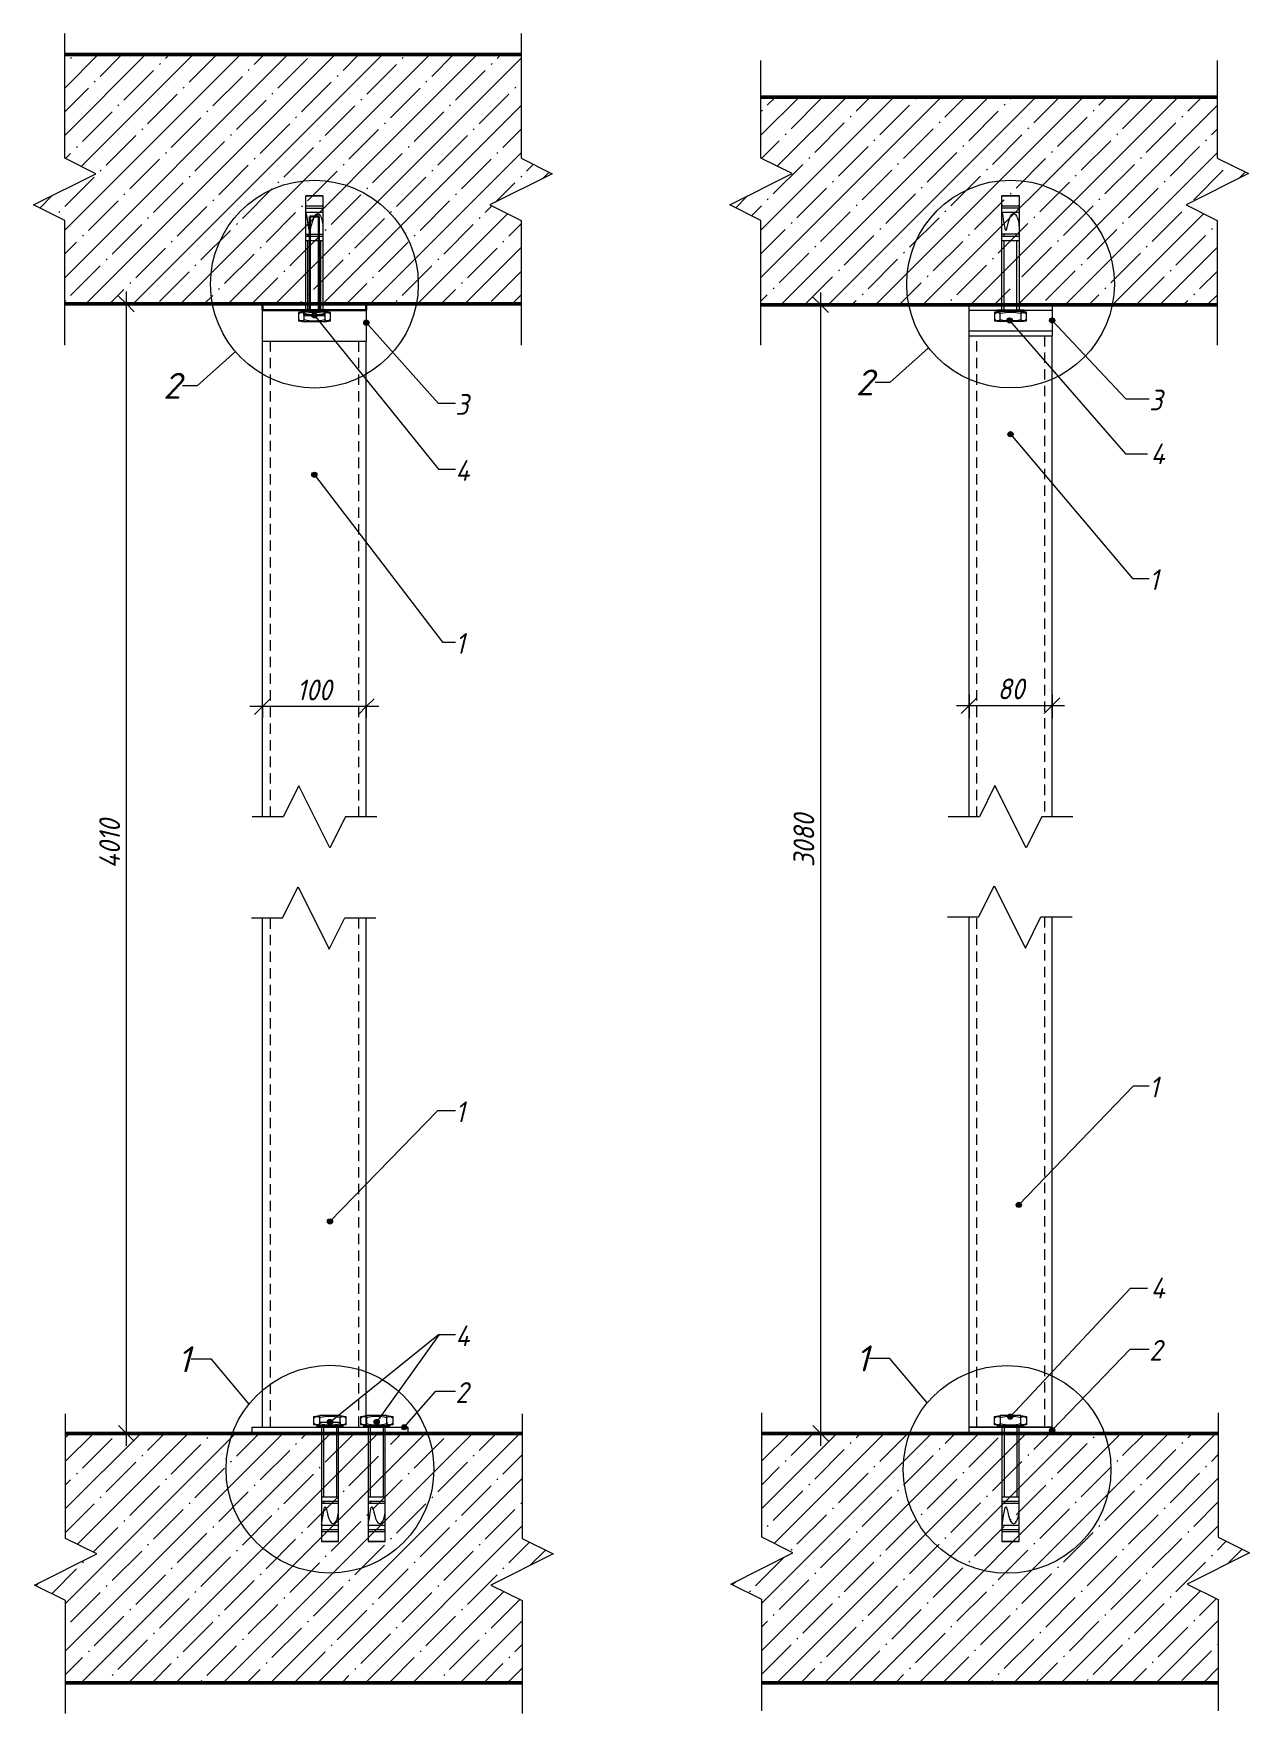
# Model space of a CAD drawing. Header units: millimetres. Extents: x 1214 to 43479, y -809 to 8550.
# Drawn here: x 26969 to 28140, y -400 to 1218 of the extents above; entities that cross this region are included whole.
import ezdxf

# ---------------------------------------------------------------- set-up
doc = ezdxf.new("R2010")
doc.units = ezdxf.units.MM
doc.linetypes.add('200_ШТРИХ_ш1п0_6_', pattern=[16, 10, -6])
for name, color, linetype, lineweight in [('A-ANNO-DIMS', 7, 'Continuous', 9), ('A-ANNO-DIMS-10', 7, 'Continuous', 9), ('A-DETL', 7, 'Continuous', 9), ('A-DETL-1', 7, '200_ШТРИХ_ш1п0_6_', 5), ('A-DETL-2', 7, 'Continuous', 5), ('A-DETL-GENF-2', 7, 'Continuous', 5), ('A-FLOR-FNSH-2', 7, 'Continuous', 50), ('A-FLOR-PATT-1', 7, 'Continuous', 5), ('A-GENM', 7, 'Continuous', 9), ('A-GENM-1', 7, 'Continuous', 30), ('A-GENM-IDEN', 7, 'Continuous', 9), ('G-ANNO-TEXT', 7, 'Continuous', 9)]:
    doc.layers.add(name, color=color, linetype=linetype, lineweight=lineweight)
doc.styles.add('ISOCPEUR_I_2', font='isocpeui.ttf', dxfattribs={"width": 0.9, "height": 20})
doc.styles.add('ISOCPEUR_I_3', font='isocpeui.ttf', dxfattribs={"height": 25})
doc.dimstyles.new('ISO-2_0_0_9К_СРЕДНИЙ_1', dxfattribs={"dimscale": 304.8, "dimtxt": 19.919624, "dimasz": 0.049213, "dimexe": 0.03937, "dimexo": 0, "dimgap": 0, "dimtad": 1, "dimdec": 0, "dimzin": 0, "dimdsep": 46, "dimtxsty": 'ISOCPEUR_I_2', "dimblk1": 'OBLIQUE', "dimblk2": 'OBLIQUE', "dimsah": 1, "dimcen": 0.09, "dimdle": 0.03937, "dimazin": 0, "dimtfac": 1, "dimtdec": 4, "dimtix": 1, "dimtmove": 0, "dimatfit": 3, "dimfxl": 1, "dimtvp": 1, "dimtolj": 1, "dimtzin": 0, "dimarcsym": 2})
pattern_1 = [(45, (27261.534, 5396.5), (-22.80985, 22.80985), []), (45, (27284.344, 5396.5), (-22.80985, 22.80985), [40.323, -8.065, 1.341, -6.723])]
pattern_2 = [(45, (27881.043, 2517.5), (-22.80985, 22.80985), []), (45, (27903.853, 2517.5), (-22.80985, 22.80985), [40.322, -8.064, 1.341, -6.723])]

# ---------------------------------------------------------------- blocks, each defined once
blk = doc.blocks.new('Фахверк_Влож_Полоса верхняя_для трубы - Полоса верхняя_Фахверка-26968958-АР1_1_Ф-7')
at = {"layer": 'A-GENM'}
for p, q in [((60610, 921.6), (60610, 951.6)), ((60710, 951.6), (60710, 921.6))]:
    blk.add_line(p, q, dxfattribs=at)
at = {"layer": 'A-GENM-1'}
for p, q in [((60610, 957.6), (60610, 951.6)), ((60710, 957.6), (60610, 957.6)), ((60710, 951.6), (60710, 957.6)), ((60610, 951.6), (60710, 951.6))]:
    blk.add_line(p, q, dxfattribs=at)
blk = doc.blocks.new('Фахверк_Влож_Анкерный болт_Вверх_2шт - Анкерный болт_Фахверка-25561133-АР1_1_Ф-7')
at = {"layer": 'A-GENM'}
for p, q in [((60650, 951.6), (60650, 946.6)), ((60650.3, 946.6), (60650, 946.6)), ((60670, 946.6), (60669.7, 946.6)), ((60670, 946.6), (60670, 951.6))]:
    blk.add_line(p, q, dxfattribs=at)
at = {"layer": 'A-GENM-1'}
for p, q in [((60664.3, 1041.6), (60655.7, 1041.6)), ((60655.7, 1041.6), (60655.7, 951.6)), ((60664.3, 951.6), (60664.3, 1041.6)), ((60669.7, 951.6), (60650.3, 951.6)), ((60650.3, 951.6), (60650.3, 946.6)), ((60650.3, 946.6), (60669.7, 946.6)), ((60655.7, 951.6), (60664.3, 951.6)), ((60669.7, 946.6), (60669.7, 951.6))]:
    blk.add_line(p, q, dxfattribs=at)
blk = doc.blocks.new('DET_L_Линия разрыва1 - М10-27045875-АР1_1_Ф-7')
at = {"layer": 'A-DETL-GENF-2'}
for p, q in [((60645, 493.7), (60630, 463.7)), ((60675, 433.7), (60645, 493.7)), ((60630, 463.7), (60600, 463.7)), ((60690, 463.7), (60675, 433.7)), ((60720, 463.7), (60690, 463.7))]:
    blk.add_line(p, q, dxfattribs=at)
blk = doc.blocks.new('DET_L_Линия разрыва1 - М10-27046020-АР1_1_Ф-7')
at = {"layer": 'A-DETL-GENF-2'}
for p, q in [((60419.6, 1097.9), (60419.6, 1217.9)), ((60449.6, 1082.9), (60419.6, 1097.9)), ((60389.6, 1052.9), (60449.6, 1082.9)), ((60419.6, 1037.9), (60389.6, 1052.9)), ((60419.6, 917.9), (60419.6, 1037.9))]:
    blk.add_line(p, q, dxfattribs=at)
blk = doc.blocks.new('DET_L_Линия разрыва1 - М10-V19-АР1_1_Ф-7')
at = {"layer": 'A-DETL-GENF-2'}
for p, q in [((60859.1, 1217.9), (60859.1, 1097.9)), ((60859.1, 1097.9), (60889.1, 1082.9)), ((60889.1, 1082.9), (60829.1, 1052.9)), ((60829.1, 1052.9), (60859.1, 1037.9)), ((60859.1, 1037.9), (60859.1, 917.9))]:
    blk.add_line(p, q, dxfattribs=at)
blk = doc.blocks.new('Фахверк_Влож_Полоса для колонны_нижняя - Полоса_Фахверка-26968957-АР1_1_Ф-7')
at = {"layer": 'A-GENM'}
for p, q in [((60600, -130), (60600, -124)), ((60600, -124), (60750, -124)), ((60750, -124), (60750, -130))]:
    blk.add_line(p, q, dxfattribs=at)
blk = doc.blocks.new('Фахверк_Влож_Анкерный болт_Вниз - Анкерный болт_Вниз_Фахверка-25561140-АР1_1_Ф-7')
at = {"layer": 'A-GENM'}
for p, q in [((60665, -119), (60665, -124)), ((60665, -119), (60675, -119)), ((60675, -119), (60685, -119)), ((60685, -124), (60685, -119))]:
    blk.add_line(p, q, dxfattribs=at)
blk = doc.blocks.new('Фахверк_Влож_Анкерный болт_Вниз - Анкерный болт_Вниз_Фахверка-V20-АР1_1_Ф-7')
at = {"layer": 'A-GENM'}
blk.add_line((60730, -124), (60730, -119), dxfattribs=at)
blk = doc.blocks.new('DET_L_Линия разрыва1 - М10-V21-АР1_1_Ф-7')
at = {"layer": 'A-DETL-GENF-2'}
for p, q in [((60420.5, -231), (60420.5, -111)), ((60450.5, -246), (60420.5, -231)), ((60390.5, -276), (60450.5, -246)), ((60420.5, -291), (60390.5, -276)), ((60420.5, -399.6), (60420.5, -291))]:
    blk.add_line(p, q, dxfattribs=at)
blk = doc.blocks.new('DET_L_Линия разрыва1 - М10-27045885-АР1_1_Ф-7')
at = {"layer": 'A-DETL-GENF-2'}
for p, q in [((60629.3, 366.3), (60644.3, 396.3)), ((60644.3, 396.3), (60674.3, 336.3)), ((60599.3, 366.3), (60629.3, 366.3)), ((60674.3, 336.3), (60689.3, 366.3)), ((60689.3, 366.3), (60719.3, 366.3))]:
    blk.add_line(p, q, dxfattribs=at)
blk = doc.blocks.new('DET_L_Линия разрыва1 - М10-V22-АР1_1_Ф-7')
at = {"layer": 'A-DETL-GENF-2'}
for p, q in [((60860, -111), (60860, -231)), ((60860, -231), (60890, -246)), ((60890, -246), (60830, -276)), ((60830, -276), (60860, -291)), ((60860, -291), (60860, -399.6))]:
    blk.add_line(p, q, dxfattribs=at)
blk = doc.blocks.new('Фахверк_Влож_Швеллер - Швеллер_Фахверка-25618283-АР1_1_Ф-8')
at = {"layer": 'A-GENM'}
for p, q in [((22870, 926.7), (22950, 926.7)), ((22870, 463.8), (22870, 926.7)), ((22950, 463.8), (22950, 926.7))]:
    blk.add_line(p, q, dxfattribs=at)
blk = doc.blocks.new('Фахверк_Влож_Полоса верхняя - Полоса верхняя_Фахверка-25617959-АР1_1_Ф-8')
at = {"layer": 'A-GENM'}
for p, q in [((22870, 931.7), (22870, 956.7)), ((22950, 956.7), (22950, 931.7)), ((22870, 926.7), (22870, 931.7)), ((22870, 931.7), (22950, 931.7)), ((22870, 926.7), (22950, 926.7)), ((22950, 931.7), (22950, 926.7))]:
    blk.add_line(p, q, dxfattribs=at)
blk = doc.blocks.new('DET_L_Линия разрыва1 - М10-27045875-АР1_1_Ф-8')
at = {"layer": 'A-DETL-GENF-2'}
for p, q in [((22895, 493.8), (22880, 463.8)), ((22925, 433.8), (22895, 493.8)), ((22880, 463.8), (22850, 463.8)), ((22940, 463.8), (22925, 433.8)), ((22970, 463.8), (22940, 463.8))]:
    blk.add_line(p, q, dxfattribs=at)
blk = doc.blocks.new('DET_L_Линия разрыва1 - М10-27046020-АР1_1_Ф-8')
at = {"layer": 'A-DETL-GENF-2'}
for p, q in [((22669.6, 1098), (22669.6, 1192.1)), ((22699.6, 1083), (22669.6, 1098)), ((22639.6, 1053), (22699.6, 1083)), ((22669.6, 1038), (22639.6, 1053)), ((22669.6, 918), (22669.6, 1038))]:
    blk.add_line(p, q, dxfattribs=at)
blk = doc.blocks.new('DET_L_Линия разрыва1 - М10-V23-АР1_1_Ф-8')
at = {"layer": 'A-DETL-GENF-2'}
for p, q in [((23109.1, 1192.1), (23109.1, 1098)), ((23109.1, 1098), (23139.1, 1083)), ((23139.1, 1083), (23079.1, 1053)), ((23079.1, 1053), (23109.1, 1038)), ((23109.1, 1038), (23109.1, 918))]:
    blk.add_line(p, q, dxfattribs=at)
blk = doc.blocks.new('Фахверк_Влож_Швеллер - Швеллер_Фахверка-V24-АР1_1_Ф-8')
at = {"layer": 'A-GENM'}
for p, q in [((22870, -124), (22870, 367.3)), ((22950, -124), (22950, 367.3)), ((22950, -124), (22870, -124))]:
    blk.add_line(p, q, dxfattribs=at)
blk = doc.blocks.new('Фахверк_Влож_Полоса нижняя - Полоса_Фахверка-25617960-АР1_1_Ф-8')
at = {"layer": 'A-GENM'}
for p, q in [((22870, -130), (22870, -124)), ((22870, -124), (22950, -124)), ((22950, -124), (22950, -130))]:
    blk.add_line(p, q, dxfattribs=at)
blk = doc.blocks.new('DET_L_Линия разрыва1 - М10-V25-АР1_1_Ф-8')
at = {"layer": 'A-DETL-GENF-2'}
for p, q in [((22670.5, -230), (22670.5, -110)), ((22700.5, -245), (22670.5, -230)), ((22640.5, -275), (22700.5, -245)), ((22670.5, -290), (22640.5, -275)), ((22670.5, -397), (22670.5, -290))]:
    blk.add_line(p, q, dxfattribs=at)
blk = doc.blocks.new('DET_L_Линия разрыва1 - М10-27045885-АР1_1_Ф-8')
at = {"layer": 'A-DETL-GENF-2'}
for p, q in [((22879.3, 367.3), (22894.3, 397.3)), ((22894.3, 397.3), (22924.3, 337.3)), ((22849.3, 367.3), (22879.3, 367.3)), ((22924.3, 337.3), (22939.3, 367.3)), ((22939.3, 367.3), (22969.3, 367.3))]:
    blk.add_line(p, q, dxfattribs=at)
blk = doc.blocks.new('DET_L_Линия разрыва1 - М10-V26-АР1_1_Ф-8')
at = {"layer": 'A-DETL-GENF-2'}
for p, q in [((23110, -110), (23110, -230)), ((23110, -230), (23140, -245)), ((23140, -245), (23080, -275)), ((23080, -275), (23110, -290)), ((23110, -290), (23110, -397))]:
    blk.add_line(p, q, dxfattribs=at)
blk = doc.blocks.new('DIMBLOCK69-АР1_1_Ф-7')
at = {"layer": 'A-ANNO-DIMS-10'}
for p, q in [((27048, 957.6), (27070.6, 957.6)), ((27058.6, 957.6), (27048, 957.6)), ((27058.6, -142), (27058.6, 969.6)), ((27048, -130), (27070.6, -130)), ((27058.6, -130), (27048, -130))]:
    blk.add_line(p, q, dxfattribs=at)
at = {"layer": 'A-ANNO-DIMS-10', "lineweight": 20}
for p, q in [((27058.6, 957.6), (27051.1, 965.1)), ((27058.6, 957.6), (27066.1, 950.1)), ((27058.6, -130), (27051.1, -122.5)), ((27058.6, -130), (27066.1, -137.5))]:
    blk.add_line(p, q, dxfattribs=at)
at = {"layer": 'A-ANNO-DIMS-10', "color": 0, "insert": (27032.5, 414), "char_height": 20, "width": 57.92, "attachment_point": 1, "rotation": 90, "line_spacing_factor": 1.149209, "style": 'ISOCPEUR_I_2'}
blk.add_mtext('4010', dxfattribs=at)
blk = doc.blocks.new('_Oblique')
at = {"color": 0, "linetype": 'ByBlock', "lineweight": -2}
blk.add_line((-0.5, -0.5), (0.5, 0.5), dxfattribs=at)
blk = doc.blocks.new('DIMBLOCK70-АР1_1_Ф-7')
at = {"layer": 'A-ANNO-DIMS-10'}
for p, q in [((27301.6, 569.8), (27177.6, 569.8)), ((27189.6, 559.2), (27189.6, 581.8)), ((27189.6, 569.8), (27189.6, 559.2)), ((27289.6, 559.2), (27289.6, 581.8)), ((27289.6, 569.8), (27289.6, 559.2))]:
    blk.add_line(p, q, dxfattribs=at)
at = {"layer": 'A-ANNO-DIMS-10', "lineweight": 20}
for p, q in [((27189.6, 569.8), (27182.1, 562.3)), ((27189.6, 569.8), (27197.1, 577.3)), ((27289.6, 569.8), (27282.1, 562.3)), ((27289.6, 569.8), (27297.1, 577.3))]:
    blk.add_line(p, q, dxfattribs=at)
at = {"layer": 'A-ANNO-DIMS-10', "color": 0, "insert": (27222.6, 595.9), "char_height": 20, "width": 40.912, "attachment_point": 1, "line_spacing_factor": 1.149209, "style": 'ISOCPEUR_I_2'}
blk.add_mtext('100', dxfattribs=at)
blk = doc.blocks.new('DIMBLOCK71-АР1_1_Ф-8')
at = {"layer": 'A-ANNO-DIMS-10'}
for p, q in [((27716.6, 956.7), (27739.2, 956.7)), ((27727.2, 956.7), (27716.6, 956.7)), ((27727.2, -142), (27727.2, 968.7)), ((27716.6, -130), (27739.2, -130)), ((27727.2, -130), (27716.6, -130))]:
    blk.add_line(p, q, dxfattribs=at)
at = {"layer": 'A-ANNO-DIMS-10', "lineweight": 20}
for p, q in [((27727.2, 956.7), (27719.7, 964.2)), ((27727.2, 956.7), (27734.7, 949.2)), ((27727.2, -130), (27719.7, -122.5)), ((27727.2, -130), (27734.7, -137.5))]:
    blk.add_line(p, q, dxfattribs=at)
at = {"layer": 'A-ANNO-DIMS-10', "color": 0, "insert": (27701, 415.5), "char_height": 20, "width": 60.678, "attachment_point": 1, "rotation": 90, "line_spacing_factor": 1.149209, "style": 'ISOCPEUR_I_2'}
blk.add_mtext('3080', dxfattribs=at)
blk = doc.blocks.new('DIMBLOCK72-АР1_1_Ф-8')
at = {"layer": 'A-ANNO-DIMS-10'}
for p, q in [((27858, 570.8), (27962, 570.8)), ((27870, 581.4), (27870, 558.8)), ((27870, 570.8), (27870, 581.4)), ((27950, 581.4), (27950, 558.8)), ((27950, 570.8), (27950, 581.4))]:
    blk.add_line(p, q, dxfattribs=at)
at = {"layer": 'A-ANNO-DIMS-10', "lineweight": 20}
for p, q in [((27870, 570.8), (27862.5, 563.3)), ((27870, 570.8), (27877.5, 578.3)), ((27950, 570.8), (27942.5, 563.3)), ((27950, 570.8), (27957.5, 578.3))]:
    blk.add_line(p, q, dxfattribs=at)
at = {"layer": 'A-ANNO-DIMS-10', "color": 0, "insert": (27897.4, 596.9), "char_height": 20, "width": 30.339, "attachment_point": 1, "line_spacing_factor": 1.149209, "style": 'ISOCPEUR_I_2'}
blk.add_mtext('80', dxfattribs=at)

msp = doc.modelspace()

# ---------------------------------------------------------------- hatches: boundary and pattern name
at = {"layer": 'A-FLOR-PATT-1'}
h = msp.add_hatch(dxfattribs=at)
h.set_pattern_fill('FP_10', color=256, style=0, pattern_type=2)
h.set_pattern_definition(pattern_1)
h.paths.add_polyline_path([(27385.26422, 957.57261), (27438.78459, 957.57261), (27438.78459, 1037.85317), (27408.78459, 1052.85317), (27468.78459, 1082.85317), (27438.78459, 1097.85317), (27438.78459, 1197.5725), (26999.26059, 1197.5725), (26999.26059, 1097.85317), (27029.26059, 1082.85317), (26969.26059, 1052.85317), (26999.26059, 1037.85317), (26999.26059, 957.57261)], flags=0)
h = msp.add_hatch(dxfattribs=at)
h.set_pattern_fill('FP_11', color=256, style=0, pattern_type=2)
h.set_pattern_definition(pattern_2)
h.paths.add_polyline_path([(28109.15004, 956.68568), (28109.15004, 1037.96645), (28079.15004, 1052.96645), (28139.15004, 1082.96645), (28109.15004, 1097.96645), (28109.15004, 1156.68569), (27669.62604, 1156.68569), (27669.62604, 1097.96645), (27699.62604, 1082.96645), (27639.62604, 1052.96645), (27669.62604, 1037.96645), (27669.62604, 956.68568)], flags=0)
h = msp.add_hatch(dxfattribs=at)
h.set_pattern_fill('FP_10', color=256, style=0, pattern_type=2)
h.set_pattern_definition(pattern_1)
h.paths.add_polyline_path([(27439.64127, -370.00002), (27439.64127, -291), (27409.64127, -276), (27469.64127, -246), (27439.64127, -231), (27439.64127, -130), (27000.11727, -130), (27000.11727, -231), (27030.11727, -246), (26970.11727, -276), (27000.11727, -291), (27000.11727, -370.00002), (27396.5697, -370.00002)], flags=0)
h = msp.add_hatch(dxfattribs=at)
h.set_pattern_fill('FP_11', color=256, style=0, pattern_type=2)
h.set_pattern_definition(pattern_2)
h.paths.add_polyline_path([(28110.00672, -370.00002), (28110.00672, -290), (28080.00672, -275), (28140.00672, -245), (28110.00672, -230), (28110.00672, -130), (27670.48272, -130), (27670.48272, -230), (27700.48272, -245), (27640.48272, -275), (27670.48272, -290), (27670.48272, -370.00002)], flags=0)
at = {"layer": 'A-GENM-IDEN'}
h = msp.add_hatch(color=256, dxfattribs=at)
edge = h.paths.add_edge_path(flags=0)
edge.add_arc((27239.64127, 946.57253), 2.5, 0, 360)
h = msp.add_hatch(color=256, dxfattribs=at)
edge = h.paths.add_edge_path(flags=0)
edge.add_arc((27289.64127, 939.57253), 2.5, 0, 360)
h = msp.add_hatch(color=256, dxfattribs=at)
edge = h.paths.add_edge_path(flags=0)
edge.add_arc((27950.00672, 941.68581), 2.5, 0, 360)
h = msp.add_hatch(color=256, dxfattribs=at)
edge = h.paths.add_edge_path(flags=0)
edge.add_arc((27910.00672, 832.15282), 2.5, 0, 360)
h = msp.add_hatch(color=256, dxfattribs=at)
edge = h.paths.add_edge_path(flags=0)
edge.add_arc((27239.64127, 793.05574), 2.5, 0, 360)
h = msp.add_hatch(color=256, dxfattribs=at)
edge = h.paths.add_edge_path(flags=0)
edge.add_arc((27917.89263, 90.04619), 2.5, 0, 360)
h = msp.add_hatch(color=256, dxfattribs=at)
edge = h.paths.add_edge_path(flags=0)
edge.add_arc((27254.64127, 74.15326), 2.5, 0, 360)
h = msp.add_hatch(color=256, dxfattribs=at)
edge = h.paths.add_edge_path(flags=0)
edge.add_arc((27254.64127, -119), 2.5, 0, 360)
h = msp.add_hatch(color=256, dxfattribs=at)
edge = h.paths.add_edge_path(flags=0)
edge.add_arc((27299.64127, -119), 2.5, 0, 360)
h = msp.add_hatch(color=256, dxfattribs=at)
edge = h.paths.add_edge_path(flags=0)
edge.add_arc((27326.15327, -124), 2.5, 0, 360)
h = msp.add_hatch(color=256, dxfattribs=at)
edge = h.paths.add_edge_path(flags=0)
edge.add_arc((27950.00672, -127), 2.5, 0, 360)
at = {"layer": 'G-ANNO-TEXT'}
h = msp.add_hatch(color=256, dxfattribs=at)
edge = h.paths.add_edge_path(flags=0)
edge.add_arc((27909.12913, 941.70248), 2.5, 0, 360)
h = msp.add_hatch(color=256, dxfattribs=at)
edge = h.paths.add_edge_path(flags=0)
edge.add_arc((27909.65664, -113.86441), 2.5, 0, 360)

# ---------------------------------------------------------------- linework, layer by layer
at = {"layer": 'A-DETL'}
msp.add_line((27870.00672, 951.68581), (27950.00672, 951.68581), dxfattribs=at)
at = {"layer": 'A-DETL-1'}
for p, q in [((27877.40672, 463.79987), (27877.40672, 926.68581)), ((27942.60672, 926.68581), (27942.60672, 463.79987)), ((27197.24127, 463.68658), (27197.24127, 921.57253)), ((27282.04127, 921.57253), (27282.04127, 463.68658)), ((27197.24127, -124), (27197.24127, 366.30339)), ((27282.04127, 366.30339), (27282.04127, -124)), ((27877.40672, -124), (27877.40672, 367.30339)), ((27942.60672, 367.30339), (27942.60672, -124))]:
    msp.add_line(p, q, dxfattribs=at)
at = {"layer": 'A-DETL-2'}
for p, q in [((27247.90737, 1061.57253), (27231.37517, 1061.57253)), ((27231.37517, 1061.57253), (27247.90737, 1061.57253)), ((27231.37517, 951.57253), (27231.37517, 1061.57253)), ((27232.34709, 1051.99229), (27246.93544, 1051.99229)), ((27247.90737, 1061.57253), (27247.90737, 951.57253)), ((27918.27282, 1061.68581), (27901.74062, 1061.68581)), ((27901.74062, 1061.68581), (27918.27282, 1061.68581)), ((27901.74062, 951.68581), (27901.74062, 1061.68581)), ((27902.71255, 1052.10557), (27917.30089, 1052.10557)), ((27918.27282, 1061.68581), (27918.27282, 951.68581)), ((27231.37517, 1049.92577), (27247.90737, 1049.92577)), ((27231.37517, 1045.79272), (27247.90737, 1045.79272)), ((27901.74062, 1050.03905), (27918.27282, 1050.03905)), ((27901.74062, 1045.906), (27918.27282, 1045.906)), ((27231.37517, 1024.82978), (27247.90737, 1024.82978)), ((27231.37517, 1022.76326), (27247.90737, 1022.76326)), ((27233.44169, 1022.76326), (27233.44169, 1024.82978)), ((27233.53042, 1022.76326), (27233.53042, 1024.82978)), ((27901.74062, 1024.94307), (27918.27282, 1024.94307)), ((27901.74062, 1022.87654), (27918.27282, 1022.87654)), ((27903.80714, 1022.87654), (27903.80714, 1024.94307)), ((27903.89587, 1022.87654), (27903.89587, 1024.94307)), ((27231.37517, 1018.63021), (27247.90737, 1018.63021)), ((27233.48361, 951.57253), (27233.48361, 1018.63021)), ((27245.79892, 951.57253), (27245.79892, 1018.63021)), ((27901.74062, 1018.74349), (27918.27282, 1018.74349)), ((27903.84906, 951.68581), (27903.84906, 1018.74349)), ((27916.16437, 951.68581), (27916.16437, 1018.74349)), ((27229.72195, 950.13672), (27224.23334, 949.36786)), ((27224.23334, 949.36786), (27224.23334, 941.17458)), ((27224.23334, 941.17458), (27229.72195, 940.40572)), ((27226.96658, 950.13672), (27226.96658, 951.57253)), ((27252.31595, 951.57253), (27226.96658, 951.57253)), ((27252.31595, 950.13672), (27226.96658, 950.13672)), ((27229.72195, 940.38825), (27229.72195, 950.13672)), ((27249.56059, 950.13672), (27229.72195, 950.13672)), ((27249.56059, 940.38825), (27229.72195, 940.38825)), ((27234.09769, 951.57253), (27236.14041, 951.57253)), ((27255.04919, 949.36786), (27249.56059, 950.13672)), ((27249.56059, 950.13672), (27249.56059, 940.38825)), ((27249.56059, 940.40572), (27255.04919, 941.17458)), ((27252.31595, 951.57253), (27252.31595, 950.13672)), ((27255.04919, 941.17458), (27255.04919, 949.36786)), ((27900.0874, 950.25), (27894.59879, 949.48114)), ((27894.59879, 949.48114), (27894.59879, 941.28786)), ((27894.59879, 941.28786), (27900.0874, 940.519)), ((27897.33203, 950.25), (27897.33203, 951.68581)), ((27922.6814, 951.68581), (27897.33203, 951.68581)), ((27922.6814, 950.25), (27897.33203, 950.25)), ((27900.0874, 940.50153), (27900.0874, 950.25)), ((27919.92604, 950.25), (27900.0874, 950.25)), ((27919.92604, 940.50153), (27900.0874, 940.50153)), ((27904.46314, 951.68581), (27906.50586, 951.68581)), ((27925.41464, 949.48114), (27919.92604, 950.25)), ((27919.92604, 950.25), (27919.92604, 940.50153)), ((27919.92604, 940.519), (27925.41464, 941.28786)), ((27922.6814, 951.68581), (27922.6814, 950.25)), ((27925.41464, 941.28786), (27925.41464, 949.48114)), ((27239.23334, -113.60205), (27244.72195, -112.83319)), ((27264.56059, -112.81573), (27244.72195, -112.81573)), ((27244.72195, -112.81573), (27244.72195, -122.56419)), ((27264.56059, -122.56419), (27264.56059, -112.81573)), ((27264.56059, -112.83319), (27270.04919, -113.60205)), ((27284.23334, -113.60205), (27289.72195, -112.83319)), ((27309.56059, -112.81573), (27289.72195, -112.81573)), ((27289.72195, -112.81573), (27289.72195, -122.56419)), ((27309.56059, -122.56419), (27309.56059, -112.81573)), ((27309.56059, -112.83319), (27315.04919, -113.60205)), ((27894.59879, -113.60205), (27900.0874, -112.83319)), ((27919.92604, -112.81573), (27900.0874, -112.81573)), ((27900.0874, -112.81573), (27900.0874, -122.56419)), ((27919.92604, -122.56419), (27919.92604, -112.81573)), ((27919.92604, -112.83319), (27925.41464, -113.60205)), ((27239.23334, -121.79533), (27239.23334, -113.60205)), ((27244.72195, -122.56419), (27239.23334, -121.79533)), ((27267.31595, -122.56419), (27241.96658, -122.56419)), ((27241.96658, -122.56419), (27241.96658, -124)), ((27267.31595, -124), (27241.96658, -124)), ((27264.56059, -122.56419), (27244.72195, -122.56419)), ((27246.37517, -124), (27246.37517, -234)), ((27248.48361, -124), (27248.48361, -191.05768)), ((27249.09769, -124), (27251.14041, -124)), ((27260.79892, -124), (27260.79892, -191.05768)), ((27262.90737, -234), (27262.90737, -124)), ((27270.04919, -121.79533), (27264.56059, -122.56419)), ((27267.31595, -124), (27267.31595, -122.56419)), ((27270.04919, -113.60205), (27270.04919, -121.79533)), ((27284.23334, -121.79533), (27284.23334, -113.60205)), ((27289.72195, -122.56419), (27284.23334, -121.79533)), ((27312.31595, -122.56419), (27286.96658, -122.56419)), ((27286.96658, -122.56419), (27286.96658, -124)), ((27312.31595, -124), (27286.96658, -124)), ((27309.56059, -122.56419), (27289.72195, -122.56419)), ((27291.37517, -124), (27291.37517, -234)), ((27293.48361, -124), (27293.48361, -191.05768)), ((27294.09769, -124), (27296.14041, -124)), ((27305.79892, -124), (27305.79892, -191.05768)), ((27307.90737, -234), (27307.90737, -124)), ((27315.04919, -121.79533), (27309.56059, -122.56419)), ((27312.31595, -124), (27312.31595, -122.56419)), ((27315.04919, -113.60205), (27315.04919, -121.79533)), ((27894.59879, -121.79533), (27894.59879, -113.60205)), ((27900.0874, -122.56419), (27894.59879, -121.79533)), ((27922.6814, -122.56419), (27897.33203, -122.56419)), ((27897.33203, -122.56419), (27897.33203, -124)), ((27922.6814, -124), (27897.33203, -124)), ((27919.92604, -122.56419), (27900.0874, -122.56419)), ((27901.74062, -124), (27901.74062, -234)), ((27903.84906, -124), (27903.84906, -191.05768)), ((27904.46314, -124), (27906.50586, -124)), ((27916.16437, -124), (27916.16437, -191.05768)), ((27918.27282, -234), (27918.27282, -124)), ((27925.41464, -121.79533), (27919.92604, -122.56419)), ((27922.6814, -124), (27922.6814, -122.56419)), ((27925.41464, -113.60205), (27925.41464, -121.79533)), ((27246.37517, -191.05768), (27262.90737, -191.05768)), ((27291.37517, -191.05768), (27307.90737, -191.05768)), ((27901.74062, -191.05768), (27918.27282, -191.05768)), ((27246.37517, -195.19073), (27262.90737, -195.19073)), ((27246.37517, -197.25726), (27262.90737, -197.25726)), ((27248.44169, -195.19073), (27248.44169, -197.25726)), ((27248.53042, -195.19073), (27248.53042, -197.25726)), ((27291.37517, -195.19073), (27307.90737, -195.19073)), ((27291.37517, -197.25726), (27307.90737, -197.25726)), ((27293.44169, -195.19073), (27293.44169, -197.25726)), ((27293.53042, -195.19073), (27293.53042, -197.25726)), ((27901.74062, -195.19073), (27918.27282, -195.19073)), ((27901.74062, -197.25726), (27918.27282, -197.25726)), ((27903.80714, -195.19073), (27903.80714, -197.25726)), ((27903.89587, -195.19073), (27903.89587, -197.25726)), ((27246.37517, -218.22019), (27262.90737, -218.22019)), ((27246.37517, -222.35324), (27262.90737, -222.35324)), ((27247.34709, -224.41977), (27261.93544, -224.41977)), ((27291.37517, -218.22019), (27307.90737, -218.22019)), ((27291.37517, -222.35324), (27307.90737, -222.35324)), ((27292.34709, -224.41977), (27306.93544, -224.41977)), ((27901.74062, -218.22019), (27918.27282, -218.22019)), ((27901.74062, -222.35324), (27918.27282, -222.35324)), ((27902.71255, -224.41977), (27917.30089, -224.41977)), ((27262.90737, -234), (27246.37517, -234)), ((27246.37517, -234), (27262.90737, -234)), ((27307.90737, -234), (27291.37517, -234)), ((27291.37517, -234), (27307.90737, -234)), ((27918.27282, -234), (27901.74062, -234)), ((27901.74062, -234), (27918.27282, -234))]:
    msp.add_line(p, q, dxfattribs=at)
for centre in [(27239.64127, 976.57253), (27910.00672, 976.68581), (27254.63801, -164.38061), (27906.68579, -164.61535)]:
    msp.add_circle(centre, 100, dxfattribs=at)
for centre, radius, start, end in [((27232.55577, 1050.63233), 1.37588, 98.72344894, 149.10051454), ((27246.72677, 1050.63233), 1.37588, 30.89948539, 81.27655106), ((27902.92122, 1050.74561), 1.37588, 98.72344894, 149.10051454), ((27917.09222, 1050.74561), 1.37588, 30.89948539, 81.27655106), ((27227.3622, 944.82978), 4.22871, 56.08031185, 137.72360385), ((27227.3622, 945.69519), 4.22871, 222.27639615, 303.91968815), ((27239.64127, 906.41369), 42.8477, 76.61449587, 103.38550413), ((27239.64127, 984.11127), 42.8477, 256.61449587, 283.38550413), ((27251.92034, 944.82978), 4.22871, 42.27639616, 123.91968816), ((27251.92034, 945.69519), 4.22871, 236.08031184, 317.72360384), ((27897.72765, 944.94306), 4.22871, 56.08031185, 137.72360385), ((27897.72765, 945.80847), 4.22871, 222.27639615, 303.91968815), ((27910.00672, 906.52698), 42.8477, 76.61449587, 103.38550413), ((27910.00672, 984.22456), 42.8477, 256.61449587, 283.38550413), ((27922.28579, 944.94306), 4.22871, 42.27639616, 123.91968816), ((27922.28579, 945.80847), 4.22871, 236.08031184, 317.72360384), ((27242.3622, -118.12267), 4.22871, 56.08031185, 137.72360385), ((27242.3622, -117.25725), 4.22871, 222.27639615, 303.91968815), ((27254.64127, -156.53875), 42.8477, 76.61449587, 103.38550413), ((27254.64127, -78.84117), 42.8477, 256.61449587, 283.38550413), ((27266.92034, -118.12267), 4.22871, 42.27639616, 123.91968816), ((27266.92034, -117.25725), 4.22871, 236.08031184, 317.72360384), ((27287.3622, -118.12267), 4.22871, 56.08031185, 137.72360385), ((27287.3622, -117.25725), 4.22871, 222.27639615, 303.91968815), ((27299.64127, -156.53875), 42.8477, 76.61449587, 103.38550413), ((27299.64127, -78.84117), 42.8477, 256.61449587, 283.38550413), ((27311.92034, -118.12267), 4.22871, 42.27639616, 123.91968816), ((27311.92034, -117.25725), 4.22871, 236.08031184, 317.72360384), ((27897.72765, -118.12267), 4.22871, 56.08031185, 137.72360385), ((27897.72765, -117.25725), 4.22871, 222.27639615, 303.91968815), ((27910.00672, -156.53875), 42.8477, 76.61449587, 103.38550413), ((27910.00672, -78.84117), 42.8477, 256.61449587, 283.38550413), ((27922.28579, -118.12267), 4.22871, 42.27639616, 123.91968816), ((27922.28579, -117.25725), 4.22871, 236.08031184, 317.72360384), ((27247.55577, -223.0598), 1.37588, 210.89948546, 261.27655106), ((27261.72677, -223.0598), 1.37588, 278.72344894, 329.10051461), ((27292.55577, -223.0598), 1.37588, 210.89948546, 261.27655106), ((27306.72677, -223.0598), 1.37588, 278.72344894, 329.10051461), ((27902.92122, -223.0598), 1.37588, 210.89948546, 261.27655106), ((27917.09222, -223.0598), 1.37588, 278.72344894, 329.10051461)]:
    msp.add_arc(centre, radius, start, end, dxfattribs=at)
for points in [[(27231.37517, 1045.79272), (27232.55501, 1041.07607), (27235.01695, 1015.61759), (27238.77803, 1053.08971), (27247.90737, 1041.10193), (27247.90737, 1030.10393)], [(27901.74062, 1045.906), (27902.92046, 1041.18936), (27905.3824, 1015.73087), (27909.14348, 1053.20299), (27918.27282, 1041.21521), (27918.27282, 1030.21721)], [(27246.37517, -218.22019), (27247.55501, -213.50355), (27250.01695, -188.04506), (27253.77803, -225.51719), (27262.90737, -213.52941), (27262.90737, -202.5314)], [(27291.37517, -218.22019), (27292.55501, -213.50355), (27295.01695, -188.04506), (27298.77803, -225.51719), (27307.90737, -213.52941), (27307.90737, -202.5314)], [(27901.74062, -218.22019), (27902.92046, -213.50355), (27905.3824, -188.04506), (27909.14348, -225.51719), (27918.27282, -213.52941), (27918.27282, -202.5314)]]:
    msp.add_open_spline(points, degree=3, knots=[3.9471277548, 3.9471277548, 3.9471277548, 3.9471277548, 10.0959961781, 20.1294367149, 28.5838158581, 28.5838158581, 28.5838158581, 28.5838158581], dxfattribs=at)
at = {"layer": 'A-FLOR-FNSH-2'}
for p, q in [((27438.78459, 1197.57253), (26999.26059, 1197.57253)), ((28109.15004, 1156.68581), (27669.62604, 1156.68581)), ((26999.26059, 957.57253), (27438.78459, 957.57253)), ((27669.62604, 956.68581), (28109.15004, 956.68581)), ((27439.64127, -130), (27000.11727, -130)), ((28110.00672, -130), (27670.48272, -130)), ((27000.11727, -370), (27439.64127, -370)), ((27670.48272, -370), (28110.00672, -370))]:
    msp.add_line(p, q, dxfattribs=at)
at = {"layer": 'A-GENM'}
for p, q in [((27189.64127, 921.57253), (27194.64127, 921.57253)), ((27189.64127, 463.68658), (27189.64127, 921.57253)), ((27194.64127, 921.57253), (27284.64127, 921.57253)), ((27284.64127, 921.57253), (27289.64127, 921.57253)), ((27289.64127, 463.68658), (27289.64127, 921.57253)), ((27189.64127, -124), (27189.64127, 366.30339)), ((27289.64127, -124), (27289.64127, 366.30339))]:
    msp.add_line(p, q, dxfattribs=at)
at = {"layer": 'A-GENM-IDEN'}
for p, q in [((27239.64127, 946.57253), (27359.27708, 798.48221)), ((27289.64127, 939.57253), (27358.95357, 862.00437)), ((27950.00672, 941.68581), (28021.10173, 866.312)), ((27358.95357, 862.00437), (27375.45176, 862.00437)), ((28021.10173, 866.312), (28043.56617, 866.312)), ((27910.00672, 832.15282), (28027.43857, 693.34853)), ((27239.64127, 793.05574), (27362.90877, 631.94676)), ((27359.27708, 798.48221), (27375.45176, 798.48221)), ((28027.43857, 693.34853), (28043.56617, 693.34853)), ((27362.90877, 631.94676), (27375.45176, 631.94676)), ((27917.89263, 90.04619), (28028.36921, 204.76141)), ((28028.36921, 204.76141), (28043.56617, 204.76141)), ((27254.64127, 74.15326), (27358.36322, 180.95018)), ((27358.36322, 180.95018), (27375.45176, 180.95018)), ((27254.64127, -119), (27359.06686, -34.7409)), ((27299.64127, -119), (27360.18673, -34.7409)), ((27359.06686, -34.7409), (27375.45176, -34.7409)), ((27360.18673, -34.7409), (27375.45176, -34.7409)), ((27950.00672, -127), (28025.16552, -48.70662)), ((28025.16552, -48.70662), (28043.56617, -48.70662)), ((27326.15327, -124), (27356.5613, -89.35556)), ((27356.5613, -89.35556), (27375.45176, -89.35556))]:
    msp.add_line(p, q, dxfattribs=at)
for centre in [(27239.64127, 946.57253), (27289.64127, 939.57253), (27950.00672, 941.68581), (27910.00672, 832.15282), (27239.64127, 793.05574), (27917.89263, 90.04619), (27254.64127, 74.15326), (27254.64127, -119), (27299.64127, -119), (27326.15327, -124), (27950.00672, -127)]:
    msp.add_circle(centre, 2.5, dxfattribs=at)
at = {"layer": 'G-ANNO-TEXT'}
for p, q in [((27909.12913, 941.70248), (28020.70064, 813.2294)), ((27163.70445, 911.71708), (27126.71065, 878.69339)), ((27830.74718, 914.98243), (27793.75338, 881.95874)), ((27126.71065, 878.69339), (27112.53647, 878.69339)), ((27793.75338, 881.95874), (27779.57919, 881.95874)), ((28020.70064, 813.2294), (28042.00841, 813.2294)), ((27909.65664, -113.86441), (28025.46148, 10.0027)), ((28025.46148, 10.0027), (28042.00841, 10.0027)), ((27140.49875, -58.56715), (27121.0329, -58.56715)), ((27176.89365, -101.76552), (27140.49875, -58.56715)), ((27793.75338, -57.76723), (27774.28752, -57.76723)), ((27830.14827, -100.9656), (27793.75338, -57.76723))]:
    msp.add_line(p, q, dxfattribs=at)
for centre in [(27909.12913, 941.70248), (27909.65664, -113.86441)]:
    msp.add_circle(centre, 2.5, dxfattribs=at)

# ---------------------------------------------------------------- block references
at = {"layer": 'A-DETL-GENF-2'}
for name, p in [('DET_L_Линия разрыва1 - М10-27046020-АР1_1_Ф-7', (-33420.35873, 0)), ('DET_L_Линия разрыва1 - М10-V19-АР1_1_Ф-7', (-33420.35873, 0)), ('DET_L_Линия разрыва1 - М10-27046020-АР1_1_Ф-8', (5000.00671, 0)), ('DET_L_Линия разрыва1 - М10-V23-АР1_1_Ф-8', (5000.00671, 0)), ('DET_L_Линия разрыва1 - М10-27045875-АР1_1_Ф-7', (-33420.35873, 0)), ('DET_L_Линия разрыва1 - М10-27045875-АР1_1_Ф-8', (5000.00671, 0)), ('DET_L_Линия разрыва1 - М10-27045885-АР1_1_Ф-7', (-33420.35873, 0)), ('DET_L_Линия разрыва1 - М10-27045885-АР1_1_Ф-8', (5000.00671, 0)), ('DET_L_Линия разрыва1 - М10-V21-АР1_1_Ф-7', (-33420.35873, 0)), ('DET_L_Линия разрыва1 - М10-V22-АР1_1_Ф-7', (-33420.35873, 0)), ('DET_L_Линия разрыва1 - М10-V25-АР1_1_Ф-8', (5000.00671, 0)), ('DET_L_Линия разрыва1 - М10-V26-АР1_1_Ф-8', (5000.00671, 0))]:
    msp.add_blockref(name, p, dxfattribs=at)
at = {"layer": 'A-GENM'}
for name, p in [('Фахверк_Влож_Анкерный болт_Вверх_2шт - Анкерный болт_Фахверка-25561133-АР1_1_Ф-7', (-33420.35873, 0)), ('Фахверк_Влож_Полоса верхняя_для трубы - Полоса верхняя_Фахверка-26968958-АР1_1_Ф-7', (-33420.35873, 0)), ('Фахверк_Влож_Полоса верхняя - Полоса верхняя_Фахверка-25617959-АР1_1_Ф-8', (5000.00671, 0)), ('Фахверк_Влож_Швеллер - Швеллер_Фахверка-25618283-АР1_1_Ф-8', (5000.00671, 0)), ('Фахверк_Влож_Швеллер - Швеллер_Фахверка-V24-АР1_1_Ф-8', (5000.00671, 0)), ('Фахверк_Влож_Полоса для колонны_нижняя - Полоса_Фахверка-26968957-АР1_1_Ф-7', (-33420.35873, 0)), ('Фахверк_Влож_Анкерный болт_Вниз - Анкерный болт_Вниз_Фахверка-25561140-АР1_1_Ф-7', (-33420.35873, 0)), ('Фахверк_Влож_Анкерный болт_Вниз - Анкерный болт_Вниз_Фахверка-V20-АР1_1_Ф-7', (-33420.35873, 0)), ('Фахверк_Влож_Полоса нижняя - Полоса_Фахверка-25617960-АР1_1_Ф-8', (5000.00671, 0))]:
    msp.add_blockref(name, p, dxfattribs=at)

# ---------------------------------------------------------------- texts
at = {"layer": 'A-GENM-IDEN', "char_height": 20, "attachment_point": 1, "style": 'ISOCPEUR_I_2'}
for s, insert, width in [('\\fISOCPEUR|b0|i1|c204|p34|;\\W.9;3', (28043.56617, 875.07346), 15.8734125), ('\\fISOCPEUR|b0|i1|c204|p34|;\\W.9;3', (27375.45176, 870.76583), 15.8734125), ('\\fISOCPEUR|b0|i1|c204|p34|;\\W.9;4', (27375.45176, 807.24367), 18.7594875), ('\\fISOCPEUR|b0|i1|c204|p34|;\\W.9;1', (28043.56617, 702.10999), 11.5443), ('\\fISOCPEUR|b0|i1|c204|p34|;\\W.9;1', (27375.45176, 640.70822), 11.5443), ('\\fISOCPEUR|b0|i1|c204|p34|;\\W.9;1', (28043.56617, 213.52286), 11.5443), ('\\fISOCPEUR|b0|i1|c204|p34|;\\W.9;1', (27375.45176, 189.71163), 11.5443), ('\\fISOCPEUR|b0|i1|c204|p34|;\\W.9;4', (27375.45176, -25.97945), 18.7594875), ('\\fISOCPEUR|b0|i1|c204|p34|;\\W.9;4', (27375.45176, -25.97945), 18.7594875), ('\\fISOCPEUR|b0|i1|c204|p34|;\\W.9;2', (28043.56617, -39.94516), 15.8734125), ('\\fISOCPEUR|b0|i1|c204|p34|;\\W.9;2', (27375.45176, -80.59411), 15.8734125)]:
    msp.add_mtext(s, dxfattribs=dict(at, insert=insert, width=width))
at = {"layer": 'G-ANNO-TEXT', "attachment_point": 1}
for s, insert, char_height, width, style in [('\\fISOCPEUR|b0|i1|c204|p34|;2', (27094.01563, 891.19339), 25, 22.44725, 'ISOCPEUR_I_3'), ('\\fISOCPEUR|b0|i1|c204|p34|;2', (27761.05836, 894.45874), 25, 22.44725, 'ISOCPEUR_I_3'), ('\\fISOCPEUR|b0|i1|c204|p34|;\\W.9;4', (28045.00841, 823.2294), 20, 18.7594875, 'ISOCPEUR_I_2'), ('\\fISOCPEUR|b0|i1|c204|p34|;\\W.9;4', (28045.00841, 20.0027), 20, 18.7594875, 'ISOCPEUR_I_2'), ('\\fISOCPEUR|b0|i1|c204|p34|;1', (27107.80373, -46.06715), 25, 16.03375, 'ISOCPEUR_I_3'), ('\\fISOCPEUR|b0|i1|c204|p34|;1', (27761.05836, -45.26723), 25, 16.03375, 'ISOCPEUR_I_3')]:
    msp.add_mtext(s, dxfattribs=dict(at, insert=insert, char_height=char_height, width=width, style=style))

# ---------------------------------------------------------------- dimensions: what is measured, and where the dimension line sits
at = {"layer": 'A-ANNO-DIMS'}
for base, p1, p2, override, picture, middle in [((27058.61817, 957.57253), (27048.01157, -130), (27048.01157, 957.57253), {"dimpost": '<>', "dimfxl": 1087.572525}, 'DIMBLOCK69-АР1_1_Ф-7', (27048.61817, 413.78626)), ((27727.17017, 956.68581), (27716.56356, -130), (27716.56356, 956.68581), {"dimpost": '<>', "dimfxl": 1086.685807}, 'DIMBLOCK71-АР1_1_Ф-8', (27717.04138, 413.3429))]:
    dim = msp.add_linear_dim(base=base, p1=p1, p2=p2, angle=90, dimstyle='ISO-2_0_0_9К_СРЕДНИЙ_1', override=override, dxfattribs=at)
    dim.commit()
    dim.dimension.update_dxf_attribs({"geometry": picture, "text_midpoint": middle})
for base, p1, p2, override, picture, middle in [((27189.64127, 569.82072), (27289.64127, 559.21412), (27189.64127, 559.21412), {"dimpost": '<>', "dimfxl": 100}, 'DIMBLOCK70-АР1_1_Ф-7', (27239.64127, 579.82072)), ((27950.00672, 570.82061), (27870.00672, 581.42721), (27950.00672, 581.42721), {"dimpost": '<>', "dimfxl": 80}, 'DIMBLOCK72-АР1_1_Ф-8', (27910.00672, 580.82061))]:
    dim = msp.add_linear_dim(base=base, p1=p1, p2=p2, dimstyle='ISO-2_0_0_9К_СРЕДНИЙ_1', override=override, dxfattribs=at)
    dim.commit()
    dim.dimension.update_dxf_attribs({"geometry": picture, "text_midpoint": middle})

doc.saveas('drawing.dxf')
